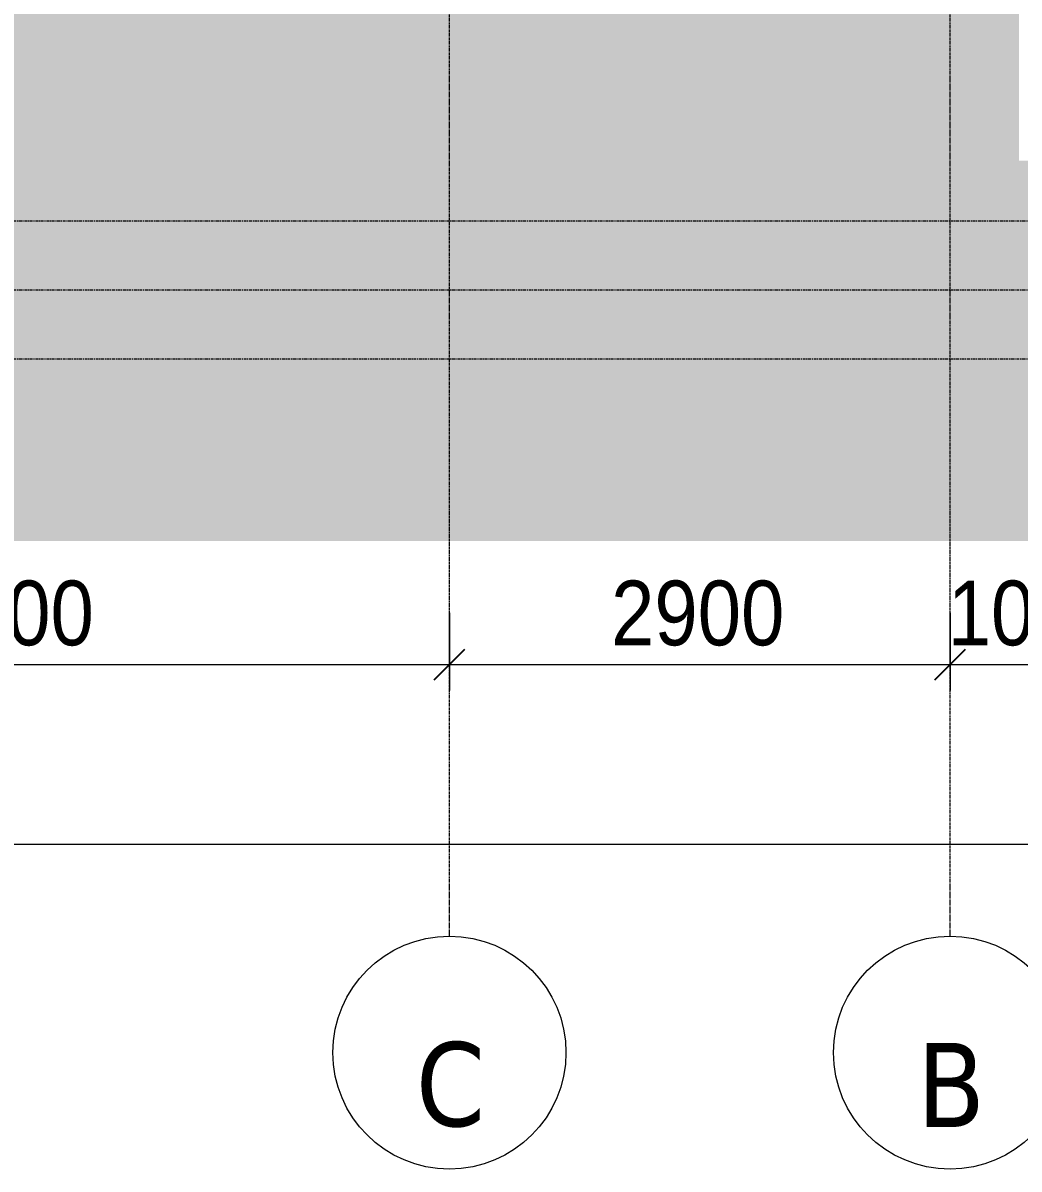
# Model space of a CAD drawing. Header units: millimetres. Extents: x 1240 to 198004, y -7796 to 35300.
# Drawn here: x 165394 to 171164, y -5094 to 1549 of the extents above; entities that cross this region are included whole.
import ezdxf

# ---------------------------------------------------------------- set-up
doc = ezdxf.new("R2010")
doc.units = ezdxf.units.MM
doc.linetypes.add('Centre', pattern=[31.75, 6.35, -4.7625, 15.875, -4.7625])
doc.linetypes.add('Grid Line', pattern=[22.225, 12.7, -3.175, 3.175, -3.175])
for name, color, linetype, lineweight in [('A-ANNO-DIMS', 211, 'Continuous', 9), ('A-ANNO-DIMS-150', 211, 'Continuous', 9), ('A-DETL-GENF-3', 9, 'Continuous', 9), ('A-FLOR-LEVL-2', 51, 'Centre', 9), ('S-GRID-1', 1, 'Grid Line', 9), ('S-GRID-IDEN', 1, 'Continuous', 9)]:
    doc.layers.add(name, color=color, linetype=linetype, lineweight=lineweight)
doc.styles.add('Tahoma_B_1', font='tahomabd.ttf', dxfattribs={"height": 487.5})
doc.styles.add('UTM Avo', font='', dxfattribs={"width": 0.9, "height": 375})
doc.styles.get('UTM Avo').set_extended_font_data('UTM Avo')
doc.dimstyles.new('1_Dim_chi_tiet_2_5', dxfattribs={"dimscale": 304.8, "dimtxt": 374.737856, "dimasz": 0.590551, "dimexe": 0.492126, "dimexo": 0.0625, "dimgap": 0.049213, "dimtad": 1, "dimdec": 0, "dimrnd": 5, "dimzin": 0, "dimdsep": 46, "dimtxsty": 'UTM Avo', "dimblk1": 'OBLIQUE', "dimblk2": 'OBLIQUE', "dimsah": 1, "dimcen": 0.09, "dimdle": 0.492126, "dimazin": 0, "dimtfac": 1, "dimtdec": 4, "dimtix": 1, "dimtmove": 0, "dimatfit": 3, "dimfxl": 0.984252, "dimfxlon": 1, "dimtvp": 1, "dimtolj": 1, "dimtzin": 0, "dimarcsym": 2})

# ---------------------------------------------------------------- blocks, each defined once
blk = doc.blocks.new('Grid - M_Grid Head - Circle-353313-TKCS_MẶT ĐỨNG NỘI KHU 2')
at = {"layer": 'S-GRID-IDEN'}
blk.add_circle((-17236.9, -4419.4), 675, dxfattribs=at)
blk = doc.blocks.new('DIMBLOCK105-TKCS_MẶT ĐỨNG NỘI KHU 2')
at = {"layer": 'A-ANNO-DIMS-150'}
for p, q in [((162764.2, -1870.7), (162764.2, -2320.7)), ((162764.2, -2170.7), (162764.2, -1870.7)), ((167864.2, -1870.7), (167864.2, -2320.7)), ((167864.2, -2170.7), (167864.2, -1870.7)), ((162764.2, -2170.7), (167864.2, -2170.7))]:
    blk.add_line(p, q, dxfattribs=at)
at = {"layer": 'A-ANNO-DIMS-150', "lineweight": 25}
for p, q in [((162764.2, -2170.7), (162854.2, -2080.7)), ((167864.2, -2170.7), (167954.2, -2080.7)), ((162764.2, -2170.7), (162674.2, -2260.7)), ((167864.2, -2170.7), (167774.2, -2260.7))]:
    blk.add_line(p, q, dxfattribs=at)
at = {"layer": 'A-ANNO-DIMS-150', "color": 0, "insert": (164800.6, -1683.6), "char_height": 375, "width": 1232.471, "attachment_point": 1, "line_spacing_factor": 1.110334, "style": 'UTM Avo'}
blk.add_mtext('5100', dxfattribs=at)
blk = doc.blocks.new('_Oblique')
at = {"color": 0, "linetype": 'ByBlock', "lineweight": -2}
blk.add_line((-0.5, -0.5), (0.5, 0.5), dxfattribs=at)
blk = doc.blocks.new('DIMBLOCK106-TKCS_MẶT ĐỨNG NỘI KHU 2')
at = {"layer": 'A-ANNO-DIMS-150'}
for p, q in [((167864.2, -1870.7), (167864.2, -2320.7)), ((167864.2, -2170.7), (167864.2, -1870.7)), ((170764.2, -1870.7), (170764.2, -2320.7)), ((170764.2, -2170.7), (170764.2, -1870.7)), ((167864.2, -2170.7), (170764.2, -2170.7))]:
    blk.add_line(p, q, dxfattribs=at)
at = {"layer": 'A-ANNO-DIMS-150', "lineweight": 25}
for p, q in [((167864.2, -2170.7), (167954.2, -2080.7)), ((170764.2, -2170.7), (170854.2, -2080.7)), ((167864.2, -2170.7), (167774.2, -2260.7)), ((170764.2, -2170.7), (170674.2, -2260.7))]:
    blk.add_line(p, q, dxfattribs=at)
at = {"layer": 'A-ANNO-DIMS-150', "color": 0, "insert": (168800.6, -1683.6), "char_height": 375, "width": 1232.471, "attachment_point": 1, "line_spacing_factor": 1.110334, "style": 'UTM Avo'}
blk.add_mtext('2900', dxfattribs=at)
blk = doc.blocks.new('DIMBLOCK107-TKCS_MẶT ĐỨNG NỘI KHU 2')
at = {"layer": 'A-ANNO-DIMS-150'}
for p, q in [((170764.2, -1870.7), (170764.2, -2320.7)), ((170764.2, -2170.7), (170764.2, -1870.7)), ((171764.2, -1870.7), (171764.2, -2320.7)), ((171764.2, -2170.7), (171764.2, -1870.7)), ((170764.2, -2170.7), (171764.2, -2170.7))]:
    blk.add_line(p, q, dxfattribs=at)
at = {"layer": 'A-ANNO-DIMS-150', "lineweight": 25}
for p, q in [((170764.2, -2170.7), (170854.2, -2080.7)), ((171764.2, -2170.7), (171854.2, -2080.7)), ((170764.2, -2170.7), (170674.2, -2260.7)), ((171764.2, -2170.7), (171674.2, -2260.7))]:
    blk.add_line(p, q, dxfattribs=at)
at = {"layer": 'A-ANNO-DIMS-150', "color": 0, "insert": (170750.6, -1683.6), "char_height": 375, "width": 1232.471, "attachment_point": 1, "line_spacing_factor": 1.110334, "style": 'UTM Avo'}
blk.add_mtext('1000', dxfattribs=at)
blk = doc.blocks.new('DIMBLOCK110-TKCS_MẶT ĐỨNG NỘI KHU 2')
at = {"layer": 'A-ANNO-DIMS-150'}
for p, q in [((118064.2, -2911.9), (118064.2, -3361.9)), ((118064.2, -3211.9), (118064.2, -2911.9)), ((179064.2, -2911.9), (179064.2, -3361.9)), ((179064.2, -3211.9), (179064.2, -2911.9)), ((117914.2, -3211.9), (179214.2, -3211.9))]:
    blk.add_line(p, q, dxfattribs=at)
at = {"layer": 'A-ANNO-DIMS-150', "lineweight": 25}
for p, q in [((118064.2, -3211.9), (118154.2, -3121.9)), ((179064.2, -3211.9), (179154.2, -3121.9)), ((118064.2, -3211.9), (117974.2, -3301.9)), ((179064.2, -3211.9), (178974.2, -3301.9))]:
    blk.add_line(p, q, dxfattribs=at)
at = {"layer": 'A-ANNO-DIMS-150', "color": 0, "insert": (147922.3, -2724.7), "char_height": 375, "width": 1540.589, "attachment_point": 1, "line_spacing_factor": 1.110334, "style": 'UTM Avo'}
blk.add_mtext('61000', dxfattribs=at)

msp = doc.modelspace()

# ---------------------------------------------------------------- hatches: boundary and pattern name
at = {"layer": 'A-DETL-GENF-3'}
h = msp.add_hatch(dxfattribs=at)
h.set_pattern_fill('FP_70', color=256, style=0, pattern_type=2)
h.set_pattern_definition([(0, (196301.1, 0), (725.805, 725.805), [725.805, -725.805]), (0, (196301.1, 272.2), (725.805, 725.805), [725.805, -725.805]), (0, (196301.1, 544.35), (725.805, 725.805), [725.805, -725.805]), (90, (196391.8, 635.1), (-725.805, 725.805), [725.805, -725.805]), (90, (196664, 635.1), (-725.805, 725.805), [725.805, -725.805]), (90, (196936.2, 635.1), (-725.805, 725.805), [725.805, -725.805])])
h.paths.add_polyline_path([(190674.3, -1453.5), (190674.3, -100), (188112.9, -100), (188112.9, 500), (175412.9, 500), (175412.9, 650), (173064.2, 650), (173064.2, 550), (172765.8, 550), (172765.8, 950), (171364.2, 950), (171364.2, 750), (171164.2, 750), (171164.2, 1950), (167865.8, 1950), (167865.8, 1700), (167665.8, 1700), (167665.8, 1950), (165763.2, 1950), (165763.2, 1690), (165565.8, 1690), (165565.8, 1950), (162965.8, 1950), (162965.8, 1700), (162766.2, 1700), (162766.2, 1950), (160765.8, 1950), (160765.8, 1700), (160565.8, 1700), (160565.8, 1950), (156365.8, 1950), (156365.8, 1550), (156065.5, 1550), (156065.5, 1950), (152064.2, 1950), (152064.2, 1550), (151764.2, 1550), (151764.2, 1000), (148714.8, 900), (137714.8, 900), (134913.6, 700), (122864.8, 700), (120864.8, 400), (114882.9, 175.2), (114882.9, -100), (114582.9, -100), (114582.9, 250), (112182.9, 250), (112182.9, -100), (111882.9, -100), (111882.9, 250), (108782.1, 250), (108782.1, -1453.5), (189987, -1453.5)])

# ---------------------------------------------------------------- linework, layer by layer
at = {"layer": 'A-FLOR-LEVL-2'}
for p, q in [((192607.3, 400), (104944.5, 400)), ((194512.3, 0), (104944.5, 0)), ((192607.3, -400), (104944.5, -400))]:
    msp.add_line(p, q, dxfattribs=at)
at = {"layer": 'S-GRID-1'}
for p, q in [((167864.2, 5.5), (167864.2, 30542.5)), ((170764.2, 5.5), (170764.2, 30542.5)), ((167864.2, -3744.5), (167864.2, 5.5)), ((170764.2, -3744.5), (170764.2, 5.5))]:
    msp.add_line(p, q, dxfattribs=at)

# ---------------------------------------------------------------- block references
at = {"layer": 'S-GRID-IDEN'}
for p in [(185101.1, 0), (188001.1, 0)]:
    msp.add_blockref('Grid - M_Grid Head - Circle-353313-TKCS_MẶT ĐỨNG NỘI KHU 2', p, dxfattribs=at)

# ---------------------------------------------------------------- dimensions: what is measured, and where the dimension line sits
at = {"layer": 'A-ANNO-DIMS'}
for base, p1, p2, override, picture, middle in [((167864.2, -2170.7), (162764.2, -1870.7), (167864.2, -1870.7), {"dimpost": '<>', "dimfxl": 5100}, 'DIMBLOCK105-TKCS_MẶT ĐỨNG NỘI KHU 2', (165314.2, -1961.7)), ((170764.2, -2170.7), (167864.2, -1870.7), (170764.2, -1870.7), {"dimpost": '<>', "dimfxl": 2900}, 'DIMBLOCK106-TKCS_MẶT ĐỨNG NỘI KHU 2', (169314.2, -1961.7)), ((171764.2, -2170.7), (170764.2, -1870.7), (171764.2, -1870.7), {"dimpost": '<>', "dimfxl": 1000}, 'DIMBLOCK107-TKCS_MẶT ĐỨNG NỘI KHU 2', (171264.2, -1961.7)), ((179064.2, -3211.9), (118064.2, -2911.9), (179064.2, -2911.9), {"dimpost": '<>', "dimfxl": 61000}, 'DIMBLOCK110-TKCS_MẶT ĐỨNG NỘI KHU 2', (148564.2, -3002.8))]:
    dim = msp.add_linear_dim(base=base, p1=p1, p2=p2, dimstyle='1_Dim_chi_tiet_2_5', override=override, dxfattribs=at)
    dim.commit()
    dim.dimension.update_dxf_attribs({"geometry": picture, "text_midpoint": middle})

# ---------------------------------------------------------------- next in the draw order: texts
at = {"layer": 'S-GRID-IDEN', "char_height": 487.5, "attachment_point": 5, "line_spacing_factor": 0.996129, "style": 'Tahoma_B_1', "bg_fill": 3, "box_fill_scale": 1.25, "bg_fill_color": 256, "bg_fill_true_color": 13158600, "bg_fill_transparency": 0}
for s, insert, width in [('\\pt1904.99887,3809.99775,5715.0015,7620.00037,9524.99925,11429.99813,13335.00187,15240.00075,17144.99962,19049.9985,20955.00225,22860.00112,24765,26669.99887,28574.99775,30480.0015,32385.00037,34289.99925,36194.99812,38100.00187,40005.00075,41909.99962,43814.9985,45720.00225,47625.00112,49530,51434.99887,53339.99775,55245.0015,57150.00037,59054.99925,60959.99812;C', (167870.4, -4606.7), 456), ('\\pt1904.99887,3809.99775,5715.0015,7620.00037,9524.99925,11429.99813,13335.00187,15240.00075,17144.99962,19049.9985,20955.00225,22860.00112,24765,26669.99887,28574.99775,30480.0015,32385.00037,34289.99925,36194.99812,38100.00187,40005.00075,41909.99962,43814.9985,45720.00225,47625.00112,49530,51434.99887,53339.99775,55245.0015,57150.00037,59054.99925,60959.99812;B', (170770.4, -4606.7), 466.5)]:
    msp.add_mtext(s, dxfattribs=dict(at, insert=insert, width=width))

doc.saveas('drawing.dxf')
